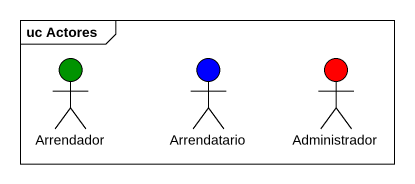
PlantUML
@startuml
mainframe uc Actores
actor Arrendador #009300
actor Arrendatario #0000FF
actor Administrador #FF0000
@enduml
